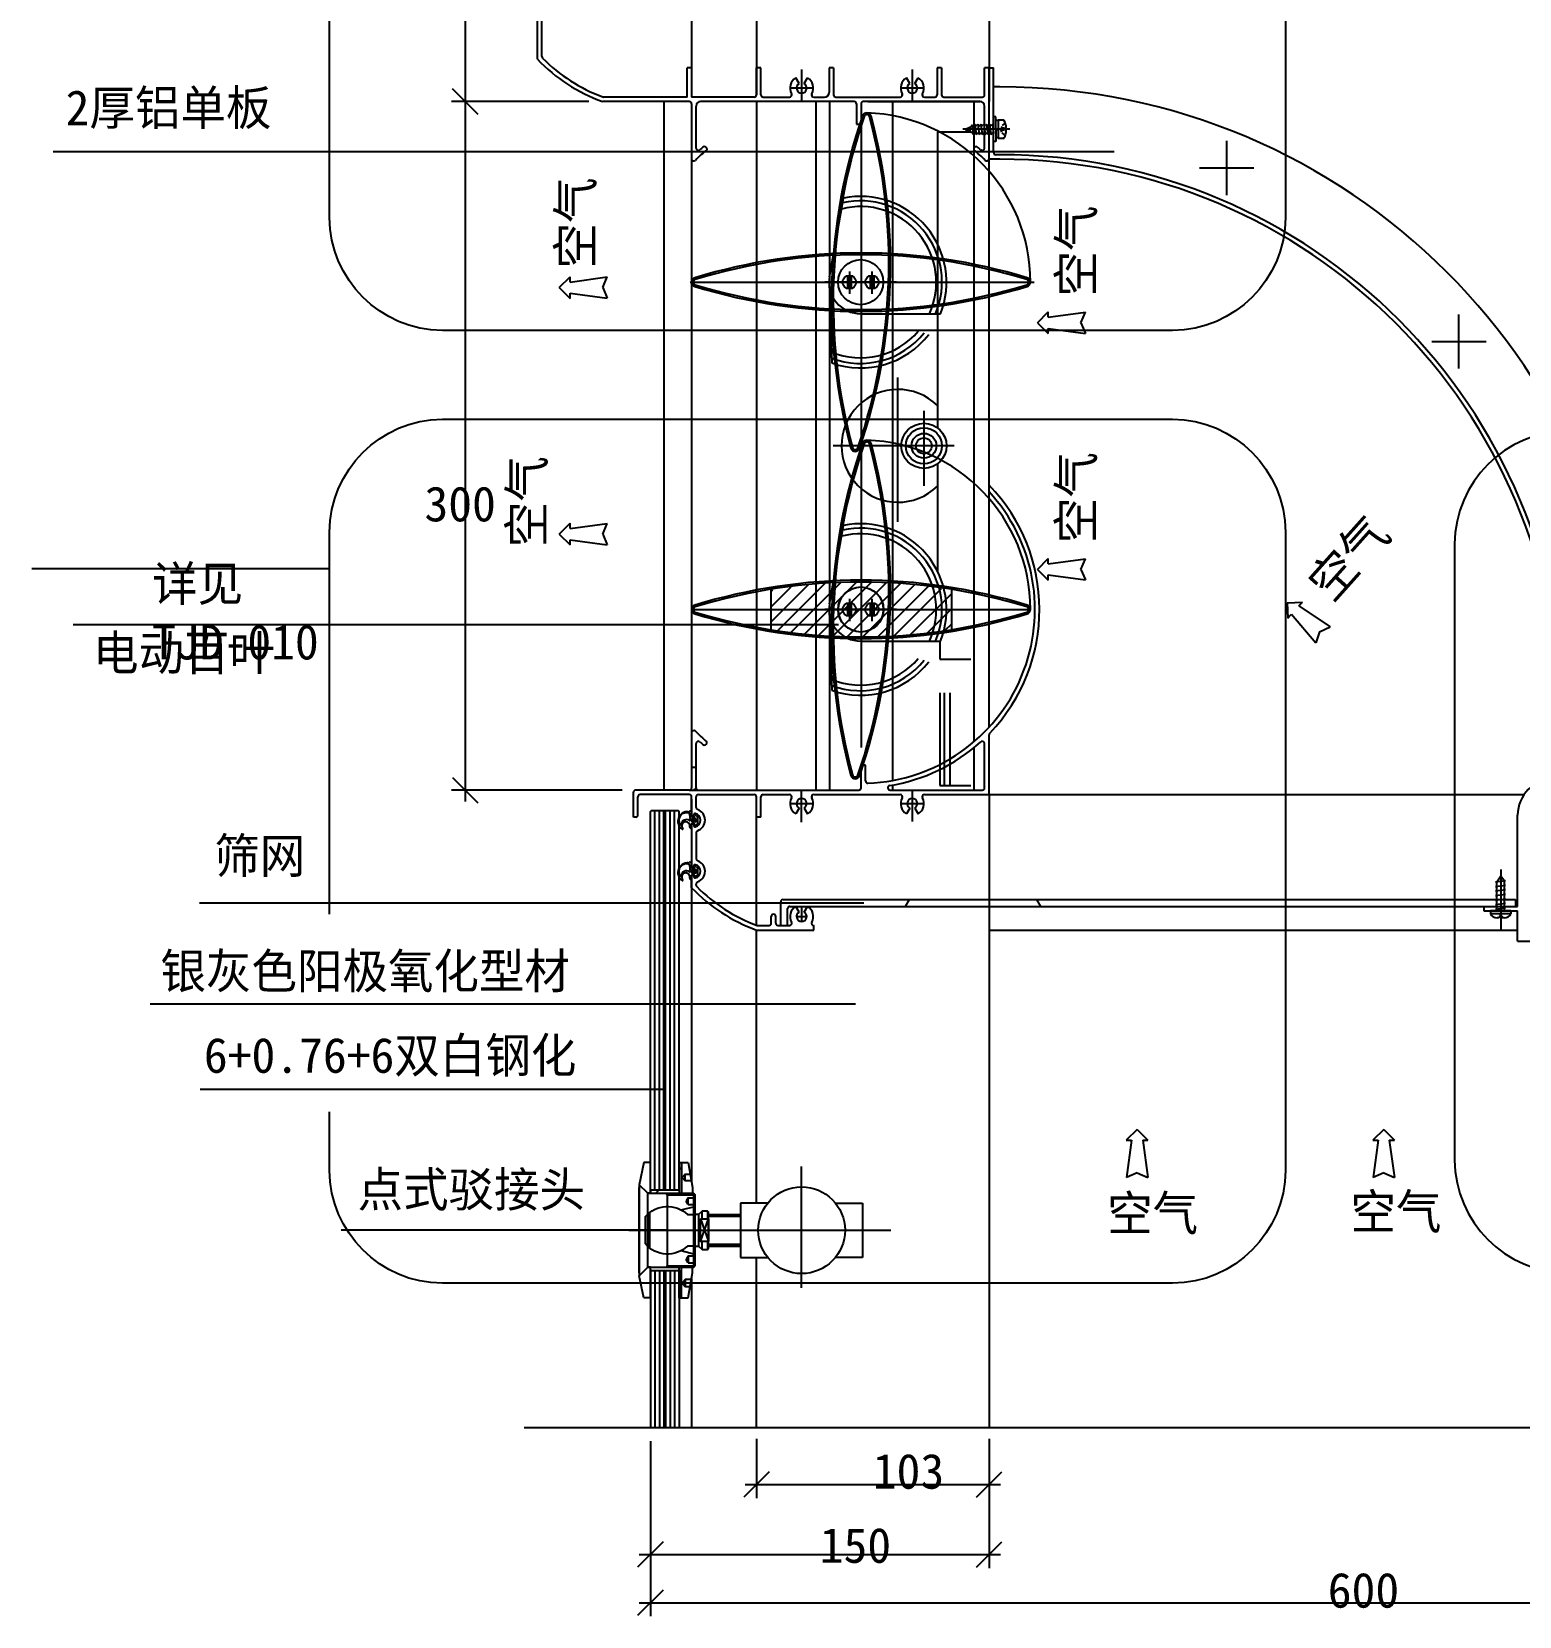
# Model space of a CAD drawing. Header units: metres. Extents: x 7322 to 9195, y 3882 to 5313.
# Drawn here: x 7322 to 7981, y 3882 to 4584 of the extents above; entities that cross this region are included whole.
import ezdxf

# ---------------------------------------------------------------- set-up
doc = ezdxf.new("R2010")
doc.units = ezdxf.units.M
for name, color, linetype in [('1', 1, 'Continuous'), ('10', 1, 'Continuous'), ('4', 4, 'Continuous'), ('6', 6, 'Continuous'), ('CASTFIX', 1, 'Continuous'), ('H', 4, 'Continuous'), ('点划线', 1, 'Continuous'), ('虚线', 5, 'Continuous'), ('附件', 5, 'Continuous')]:
    doc.layers.add(name, color=color, linetype=linetype)

# ---------------------------------------------------------------- blocks, each defined once
blk = doc.blocks.new('_ArchTick')
at = {"color": 0, "linetype": 'ByBlock'}
blk.add_lwpolyline([(-0.5, -0.5), (0.5, 0.5)], dxfattribs=at)
blk = doc.blocks.new('10X12')
at = {"layer": 'CASTFIX', "color": 8}
blk.add_line((0, -18.34), (0, 8.33), dxfattribs=at)
at = {"layer": 'CASTFIX'}
for p, q in [((-4.5, 0), (-4.5, 1.25)), ((-4.5, 1.25), (4.5, 1.25)), ((-4.5, 0), (4.5, 0)), ((-1.75, 0), (-1.75, -13.22)), ((-1.5, 3), (-0.7, 3)), ((-0.5, 2.25), (-0.7, 3)), ((-0.5, 2.25), (0.5, 2.25)), ((0.5, 2.25), (0.7, 3)), ((0.7, 3), (1.5, 3)), ((1.75, 0), (1.75, -12.74)), ((4.5, 0), (4.5, 1.25)), ((-2.19, -1.27), (2.32, -0.67)), ((-2.19, -3.27), (2.32, -2.67)), ((-2.19, -5.27), (2.32, -4.67)), ((-2.19, -7.27), (2.32, -6.67)), ((-2.19, -9.27), (2.32, -8.67)), ((-2.19, -11.27), (2.32, -10.67)), ((-2.19, -13.27), (2.32, -12.67)), ((-1.75, -13.22), (0, -15.43)), ((0, -15.43), (1.75, -12.74))]:
    blk.add_line(p, q, dxfattribs=at)
for centre, start, end in [((-1.85, 0.15), 82.98, 157.54), ((1.85, 0.15), 22.46, 97.02)]:
    blk.add_arc(centre, 2.87, start, end, dxfattribs=at)

msp = doc.modelspace()

# ---------------------------------------------------------------- hatches: boundary and pattern name
h = msp.add_hatch()
h.set_pattern_fill('HEX', scale=15)
h.paths.add_polyline_path([(7979.2, 4196.37), (7979.2, 4199.37), (7654.87, 4199.37, 0.41), (7653.87, 4198.37), (7653.87, 4187.9), (7656.87, 4187.9), (7656.87, 4195.37, -0.41), (7657.87, 4196.37)])
at = {"layer": '1'}
h = msp.add_hatch(dxfattribs=at)
h.set_pattern_fill('ANSI31', scale=10)
h.paths.add_polyline_path([(7616.36, 4257.9), (7613.36, 4257.9, -0.41), (7614.36, 4256.9), (7614.36, 4252.9), (7617.36, 4252.9, -0.41), (7616.36, 4253.9)])
h = msp.add_hatch(dxfattribs=at)
h.set_pattern_fill('ANSI31', scale=10)
h.paths.add_polyline_path([(7616.36, 4252.65), (7613.36, 4252.65, -0.41), (7614.36, 4251.65), (7614.36, 4247.65), (7617.36, 4247.65, -0.41), (7616.36, 4248.65)])
h = msp.add_hatch(dxfattribs=at)
h.set_pattern_fill('ANSI38', scale=6)
h.paths.add_polyline_path([(7608.86, 4069.3), (7609.86, 4069.3), (7609.86, 4082.9), (7608.86, 4082.9)])
h = msp.add_hatch(dxfattribs=at)
h.set_pattern_fill('ANSI38', scale=6)
h.paths.add_polyline_path([(7596.1, 4069.3), (7596.1, 4070.8, 1), (7596.6, 4070.8), (7608.86, 4070.8), (7608.86, 4069.3)])
h = msp.add_hatch(dxfattribs=at)
h.set_pattern_fill('ANSI38', scale=6)
h.paths.add_polyline_path([(7596.1, 4036.5), (7596.1, 4035, -1), (7596.6, 4035), (7608.65, 4035), (7608.65, 4036.5)])
h = msp.add_hatch(dxfattribs=at)
h.set_pattern_fill('ANSI38', scale=6)
h.paths.add_polyline_path([(7608.86, 4022.9), (7609.86, 4022.9), (7609.86, 4036.5), (7608.86, 4036.5)])
h = msp.add_hatch(dxfattribs=at)
h.set_pattern_fill('ANSI38', scale=6)
h.paths.add_polyline_path([(7608.86, 4022.9), (7609.86, 4022.9), (7609.86, 4036.5), (7608.86, 4036.5)])
at = {"layer": 'H'}
h = msp.add_hatch(dxfattribs=at)
h.set_pattern_fill('ANSI31', scale=1.5)
h.paths.add_polyline_path([(7729.4, 4336.47, 0.05), (7689.4, 4340.1), (7689.4, 4327.9), (7729.4, 4327.9)])
h.paths.add_polyline_path([(7729.4, 4327.9), (7689.4, 4327.9), (7689.4, 4315.7, 0.05), (7729.4, 4319.33)])
h.paths.add_polyline_path([(7689.4, 4340.1, 0.05), (7649.4, 4336.47), (7649.4, 4327.9), (7689.4, 4327.9)])
h.paths.add_polyline_path([(7689.4, 4327.9), (7649.4, 4327.9), (7649.4, 4319.33, 0.05), (7689.4, 4315.7)])

# ---------------------------------------------------------------- linework, layer by layer
for p, q in [((7661.97, 4560.86), (7660.52, 4563.37)), ((7663.1, 4567.08), (7663.1, 4552.9)), ((7664.23, 4560.86), (7665.67, 4563.37)), ((7675.27, 4567.9), (7675.27, 4556.9)), ((7677.27, 4567.9), (7677.27, 4555.9)), ((7710.97, 4560.86), (7709.52, 4563.37)), ((7712.1, 4567.08), (7712.1, 4552.9)), ((7713.23, 4560.86), (7714.67, 4563.37)), ((7657.95, 4558.91), (7668.25, 4558.91)), ((7706.95, 4558.91), (7717.25, 4558.91)), ((7646.1, 4554.9), (7657.73, 4554.9)), ((7668.46, 4554.9), (7673.26, 4554.9)), ((7669.4, 4552.9), (7669.4, 4247.9)), ((7675.4, 4552.9), (7675.4, 4247.9)), ((7687.4, 4551.9), (7687.4, 4542.9)), ((7703.4, 4552.9), (7703.4, 4252.14)), ((7739.4, 4552.9), (7739.4, 4269.29)), ((7689.4, 4542.09), (7689.4, 4266.72)), ((7723.25, 4539.55), (7723.25, 4408.4)), ((7723.25, 4539.55), (7738.05, 4539.55)), ((7851.34, 4511.48), (7851.34, 4535.48)), ((7839.34, 4523.48), (7863.34, 4523.48)), ((7675.46, 4475.33), (7681.6, 4510.12)), ((7613.7, 4472.9), (7766.15, 4472.9)), ((7672.14, 4472.9), (7732.66, 4472.9)), ((7705.1, 4472.9), (7673.4, 4472.9)), ((7675.26, 4472.41), (7676.49, 4437.11)), ((7683.45, 4475.4), (7683.45, 4470.4)), ((7684.25, 4477.66), (7684.25, 4467.66)), ((7685.05, 4475.4), (7685.05, 4470.4)), ((7693.45, 4475.4), (7693.45, 4470.4)), ((7694.25, 4477.66), (7694.25, 4467.66)), ((7695.05, 4475.4), (7695.05, 4470.4)), ((7689.25, 4458.9), (7724.58, 4458.9)), ((7954.21, 4434.63), (7954.21, 4458.63)), ((7942.21, 4446.63), (7966.21, 4446.63)), ((7705.75, 4366.77), (7705.75, 4430.69)), ((7717.25, 4415.88), (7717.25, 4382.74)), ((7730.59, 4400.4), (7677.11, 4400.4)), ((7723.25, 4392.4), (7723.25, 4344.87)), ((7675.46, 4330.33), (7681.6, 4365.12)), ((7649.4, 4336.87), (7649.4, 4318.93)), ((7684.25, 4332.66), (7684.25, 4322.66)), ((7694.25, 4332.66), (7694.25, 4322.66)), ((7729.4, 4336.87), (7729.4, 4318.93)), ((7614.4, 4327.9), (7764.4, 4327.9)), ((7672.14, 4327.9), (7732.66, 4327.9)), ((7705.1, 4327.9), (7673.4, 4327.9)), ((7675.26, 4327.41), (7676.49, 4292.11)), ((7683.45, 4330.4), (7683.45, 4325.4)), ((7685.05, 4330.4), (7685.05, 4325.4)), ((7693.45, 4330.4), (7693.45, 4325.4)), ((7695.05, 4330.4), (7695.05, 4325.4)), ((7689.25, 4313.9), (7724.58, 4313.9)), ((7724.25, 4313.9), (7724.25, 4305.9)), ((7724.25, 4305.9), (7738.05, 4305.9)), ((7724.25, 4290.9), (7724.25, 4249.9)), ((7726.25, 4290.9), (7726.25, 4249.9)), ((7728.75, 4290.9), (7728.75, 4249.9)), ((7739.4, 4266.68), (7739.4, 4247.9)), ((7663.1, 4233.72), (7663.1, 4247.9)), ((7703.4, 4250.11), (7703.4, 4247.9)), ((7712.1, 4248.1), (7712.1, 4233.92)), ((7724.25, 4249.9), (7738.05, 4249.9)), ((7657.95, 4241.89), (7668.25, 4241.89)), ((7661.97, 4239.94), (7660.52, 4237.43)), ((7664.23, 4239.94), (7665.67, 4237.43)), ((7706.95, 4241.89), (7717.25, 4241.89)), ((7710.97, 4239.94), (7709.52, 4237.43)), ((7713.23, 4239.94), (7714.67, 4237.43)), ((7746.1, 4245.9), (7983.04, 4245.9)), ((7653.87, 4187.9), (7653.87, 4198.37)), ((7654.87, 4199.37), (7979.2, 4199.37)), ((7979.2, 4199.37), (7979.2, 4196.37)), ((7649.66, 4188.9), (7649.66, 4191.9)), ((7651.66, 4188.9), (7651.66, 4191.9)), ((7656.87, 4187.9), (7656.87, 4195.37)), ((7657.87, 4196.37), (7980.2, 4196.37)), ((7661.97, 4193.86), (7660.52, 4196.37)), ((7660.85, 4191.91), (7665.35, 4191.91)), ((7663.1, 4196.37), (7663.1, 4189.66)), ((7664.23, 4193.86), (7665.67, 4196.37)), ((7965.2, 4196.37), (7965.2, 4194.37)), ((7965.2, 4194.37), (7980.2, 4194.37)), ((7652.66, 4187.9), (7657.73, 4187.9)), ((7668.46, 4185.9), (7668.46, 4187.9)), ((7746.1, 4185.9), (7980.2, 4185.9))]:
    msp.add_line(p, q)
for points in [[(7693.88, 4546.42, 0.74), (7690.06, 4546.55, 0.15), (7684.92, 4399.38, 0.74), (7688.74, 4399.25, 0.15)], [(7693.11, 4546.21, 0.74), (7690.82, 4546.29, 0.15), (7685.69, 4399.59, 0.74), (7687.98, 4399.51, 0.15)], [(7763.03, 4470.99, 0.74), (7763.03, 4474.81, 0.15), (7615.77, 4474.81, 0.74), (7615.77, 4470.99, 0.15)], [(7762.79, 4471.75, 0.74), (7762.79, 4474.05, 0.15), (7616.01, 4474.05, 0.74), (7616.01, 4471.75, 0.15)], [(7693.88, 4401.42, 0.74), (7690.06, 4401.55, 0.15), (7684.92, 4254.38, 0.74), (7688.74, 4254.25, 0.15)], [(7693.11, 4401.21, 0.74), (7690.82, 4401.29, 0.15), (7685.69, 4254.59, 0.74), (7687.98, 4254.51, 0.15)], [(7763.03, 4325.99, 0.74), (7763.03, 4329.81, 0.15), (7615.77, 4329.81, 0.74), (7615.77, 4325.99, 0.15)], [(7762.79, 4326.75, 0.74), (7762.79, 4329.05, 0.15), (7616.01, 4329.05, 0.74), (7616.01, 4326.75, 0.15)]]:
    msp.add_lwpolyline(points, format="xyb", close=True)
for centre, radius in [((7689.25, 4472.9), 10), ((7684.25, 4472.9), 3), ((7694.25, 4472.9), 3), ((7717.25, 4400.4), 10), ((7717.25, 4400.4), 8), ((7717.25, 4400.4), 5.5), ((7717.25, 4400.4), 3.5), ((7689.25, 4327.9), 10), ((7689.4, 4327.9), 10), ((7684.25, 4327.9), 3), ((7694.25, 4327.9), 3)]:
    msp.add_circle(centre, radius)
for centre, radius, start, end in [((7663.1, 4558.91), 5.15, 120, 209.29), ((7663.1, 4558.91), 5.15, 330.71, 60), ((7712.1, 4558.91), 5.15, 120, 209.29), ((7712.1, 4558.91), 5.15, 330.71, 60), ((7657.73, 4555.9), 1, 270, 29.29), ((7663.1, 4558.91), 2.25, 120, 60), ((7668.46, 4555.9), 1, 150.71, 270), ((7673.26, 4556.9), 2, 270, 0), ((7706.73, 4555.9), 1, 270, 29.29), ((7712.1, 4558.91), 2.25, 120, 60), ((7717.46, 4555.9), 1, 150.71, 270), ((7689.25, 4472.9), 36, 337.11, 102.89), ((7689.25, 4472.9), 38, 338.38, 101.62), ((7689.25, 4472.9), 33.5, 335.3, 104.7), ((7689.25, 4472.9), 14, 170, 270), ((7684.25, 4472.9), 2.63, 72.27, 107.73), ((7694.25, 4472.9), 2.63, 72.27, 107.73), ((7684.25, 4472.9), 2.63, 252.27, 287.73), ((7694.25, 4472.9), 2.63, 252.27, 287.73), ((7689.25, 4472.9), 33.5, 247.3, 319.53), ((7689.25, 4472.9), 36, 249.11, 321.28), ((7689.25, 4472.9), 38, 250.38, 322.5), ((7705.75, 4400.4), 25, 45.57, 314.43), ((7689.25, 4327.9), 33.5, 335.3, 104.7), ((7689.25, 4327.9), 36, 337.11, 102.89), ((7689.25, 4327.9), 38, 338.38, 101.62), ((7689.25, 4327.9), 14, 170, 270), ((7684.25, 4327.9), 2.63, 72.27, 107.73), ((7684.25, 4327.9), 2.63, 252.27, 287.73), ((7694.25, 4327.9), 2.63, 72.27, 107.73), ((7694.25, 4327.9), 2.63, 252.27, 287.73), ((7689.25, 4327.9), 33.5, 247.3, 319.53), ((7689.25, 4327.9), 36, 249.11, 321.28), ((7689.25, 4327.9), 38, 250.38, 322.5), ((7657.73, 4244.9), 1, 330.71, 90), ((7663.1, 4241.89), 5.15, 150.71, 240), ((7663.1, 4241.89), 2.25, 300, 240), ((7663.1, 4241.89), 5.15, 300, 29.29), ((7668.46, 4244.9), 1, 90, 209.29), ((7706.73, 4244.9), 1, 330.71, 90), ((7712.1, 4241.89), 5.15, 150.71, 240), ((7712.1, 4241.89), 2.25, 300, 240), ((7712.1, 4241.89), 5.15, 300, 29.29), ((7717.46, 4244.9), 1, 90, 209.29), ((7654.87, 4198.37), 1, 90, 180), ((7650.66, 4191.9), 1, 90, 180), ((7650.66, 4191.9), 1, 0, 90), ((7657.87, 4195.37), 1, 90, 180), ((7663.1, 4191.91), 5.15, 120, 209.29), ((7663.1, 4191.91), 2.25, 120, 60), ((7663.1, 4191.91), 5.15, 330.71, 60), ((7648.66, 4188.9), 1, 270, 0), ((7652.66, 4188.9), 1, 180, 270), ((7657.73, 4188.9), 1, 270, 29.29), ((7668.46, 4188.9), 1, 150.71, 270)]:
    msp.add_arc(centre, radius, start, end)
at = {"layer": '1'}
for p, q in [((7614.36, 4750.9), (7614.36, 4554.9)), ((7643.1, 4749.9), (7643.1, 4555.9)), ((7746.1, 4732.9), (7746.1, 4569.9)), ((7546.1, 4571.61), (7546.1, 4642.9)), ((7548.1, 4572.83), (7548.1, 4639.9)), ((7746.1, 4569.9), (7746.1, 4552.9)), ((7612.36, 4554.9), (7612.36, 4567.9)), ((7614.36, 4567.9), (7612.36, 4567.9)), ((7645.1, 4567.9), (7643.1, 4567.9)), ((7677.27, 4567.9), (7675.27, 4567.9)), ((7725.1, 4567.9), (7723.1, 4567.9)), ((7744.1, 4555.9), (7744.1, 4567.9)), ((7746.1, 4567.9), (7744.1, 4567.9)), ((7746.1, 4552.9), (7746.1, 4567.9)), ((7746.1, 4567.9), (7748.1, 4567.9)), ((7746.1, 4512.9), (7746.1, 4567.9)), ((7748.1, 4530.36), (7748.1, 4567.9)), ((7750.86, 4559.36), (7748.1, 4559.36)), ((7613.36, 4552.9), (7574.84, 4552.9)), ((7612.36, 4554.9), (7575.37, 4554.9)), ((7642.1, 4554.9), (7614.36, 4554.9)), ((7614.36, 4551.9), (7614.36, 4257.9)), ((7616.36, 4532.25), (7616.36, 4550.9)), ((7686.4, 4552.9), (7618.36, 4552.9)), ((7686.4, 4552.9), (7618.36, 4552.9)), ((7643.1, 4552.9), (7643.1, 4247.9)), ((7678.27, 4554.9), (7706.73, 4554.9)), ((7689.4, 4551.9), (7689.4, 4544.62)), ((7742.1, 4552.9), (7690.4, 4552.9)), ((7692.4, 4552.9), (7742.1, 4552.9)), ((7717.46, 4554.9), (7722.1, 4554.9)), ((7726.1, 4554.9), (7743.1, 4554.9)), ((7744.1, 4532.25), (7744.1, 4550.9)), ((7746.1, 4275.74), (7746.1, 4552.9)), ((7687.4, 4542.9), (7688.82, 4542.9)), ((7689.4, 4544.62), (7688.82, 4542.9)), ((7621.06, 4531.97), (7621.06, 4531.51)), ((7739.4, 4531.97), (7739.4, 4531.51)), ((7750.86, 4529.36), (7749.1, 4529.36)), ((7750.86, 4527.36), (7746.1, 4527.36)), ((7555.79, 4470.48), (7560.59, 4475.27)), ((7560.59, 4472.96), (7560.59, 4475.27)), ((7560.59, 4472.96), (7577.04, 4475.2)), ((7575.06, 4470.48), (7577.04, 4475.2)), ((7555.79, 4470.48), (7560.59, 4465.68)), ((7560.59, 4467.99), (7577.04, 4465.76)), ((7560.59, 4465.68), (7560.59, 4467.99)), ((7575.06, 4470.48), (7577.04, 4465.76)), ((7767.53, 4454.89), (7772.32, 4459.68)), ((7772.32, 4457.37), (7772.32, 4459.68)), ((7772.32, 4457.37), (7788.77, 4459.61)), ((7786.79, 4454.89), (7788.77, 4459.61)), ((7767.53, 4454.89), (7772.32, 4450.09)), ((7772.32, 4450.09), (7772.32, 4452.4)), ((7772.32, 4452.4), (7788.77, 4450.17)), ((7786.79, 4454.89), (7788.77, 4450.17)), ((7555.79, 4361.27), (7560.59, 4366.06)), ((7555.79, 4361.27), (7560.59, 4356.47)), ((7560.59, 4363.75), (7560.59, 4366.06)), ((7560.59, 4363.75), (7577.04, 4365.99)), ((7575.06, 4361.27), (7577.04, 4365.99)), ((7575.06, 4361.27), (7577.04, 4356.55)), ((7560.59, 4358.78), (7577.04, 4356.55)), ((7560.59, 4356.47), (7560.59, 4358.78)), ((7767.53, 4345.68), (7772.32, 4350.47)), ((7767.53, 4345.68), (7772.32, 4340.88)), ((7772.32, 4348.16), (7772.32, 4350.47)), ((7772.32, 4348.16), (7788.77, 4350.4)), ((7786.79, 4345.68), (7788.77, 4350.4)), ((7786.79, 4345.68), (7788.77, 4340.96)), ((7772.32, 4340.88), (7772.32, 4343.19)), ((7772.32, 4343.19), (7788.77, 4340.96)), ((7878.11, 4330.82), (7884.89, 4331.19)), ((7883.35, 4329.47), (7884.89, 4331.19)), ((7878.11, 4330.82), (7878.49, 4324.04)), ((7878.49, 4324.04), (7880.03, 4325.76)), ((7880.03, 4325.76), (7890.8, 4313.13)), ((7883.35, 4329.47), (7897.1, 4320.17)), ((7892.48, 4317.97), (7890.8, 4313.13)), ((7892.48, 4317.97), (7897.1, 4320.17)), ((7616.36, 4248.9), (7616.36, 4268.54)), ((7621.06, 4268.83), (7621.06, 4269.29)), ((7744.1, 4248.9), (7744.1, 4268.54)), ((7746.1, 4245.9), (7746.1, 4272.43)), ((7614.36, 4257.9), (7614.36, 4248.9)), ((7616.36, 4257.9), (7614.36, 4257.9)), ((7689.4, 4256.17), (7690.4, 4258.9)), ((7689.4, 4248.9), (7689.4, 4256.17)), ((7691.4, 4258.9), (7690.3, 4258.9)), ((7691.4, 4251.92), (7691.4, 4258.9)), ((7613.36, 4247.9), (7589.6, 4247.9)), ((7613.36, 4247.9), (7617.36, 4247.9)), ((7617.36, 4247.9), (7643.1, 4247.9)), ((7643.1, 4247.9), (7688.4, 4247.9)), ((7702.27, 4247.9), (7743.1, 4247.9)), ((7588.6, 4235.9), (7588.6, 4246.9)), ((7590.6, 4236.9), (7590.6, 4244.9)), ((7613.36, 4245.9), (7591.6, 4245.9)), ((7614.36, 4238.9), (7614.36, 4244.9)), ((7614.36, 4243.9), (7614.36, 4236.29)), ((7614.36, 4238.9), (7614.36, 4243.9)), ((7616.36, 4240.21), (7616.36, 4244.9)), ((7617.36, 4245.9), (7642.1, 4245.9)), ((7643.1, 4188.03), (7643.1, 4244.9)), ((7646.1, 4245.9), (7657.73, 4245.9)), ((7668.46, 4245.9), (7706.73, 4245.9)), ((7717.46, 4245.9), (7746.1, 4245.9)), ((7746.1, 4245.9), (7746.1, 3965.5)), ((7589.6, 4235.9), (7588.6, 4235.9)), ((7613.51, 4237.25), (7613.7, 4234.54)), ((7614.16, 4236.63), (7614.24, 4237.66)), ((7614.36, 4238.9), (7614.36, 4236.29)), ((7614.36, 4234.94), (7614.36, 4234.23)), ((7614.38, 4236.28), (7614.98, 4235.98)), ((7614.38, 4232.9), (7614.98, 4233.2)), ((7614.47, 4236.45), (7615.07, 4236.15)), ((7614.47, 4232.72), (7615.07, 4233.02)), ((7615.96, 4235.34), (7614.76, 4235.34)), ((7615.96, 4233.83), (7614.76, 4233.83)), ((7615.8, 4234.59), (7614.8, 4234.59)), ((7615.36, 4236.33), (7615.36, 4237)), ((7615.36, 4234.74), (7615.36, 4234.39)), ((7615.65, 4236.43), (7615.86, 4236.64)), ((7616.15, 4236.76), (7616.22, 4236.76)), ((7616.36, 4234.23), (7616.36, 4234.94)), ((7616.51, 4236.64), (7617.04, 4236.11)), ((7616.51, 4232.53), (7617.04, 4233.07)), ((7617.16, 4233.35), (7617.16, 4235.82)), ((7645.1, 4235.9), (7643.1, 4235.9)), ((7980.2, 4196.37), (7980.2, 4236.74)), ((7614.13, 4231.09), (7614.13, 4231.09)), ((7614.16, 4232.54), (7614.33, 4231.31)), ((7614.36, 4232.89), (7614.36, 4226.95)), ((7614.36, 4232.89), (7614.36, 4213.95)), ((7615.36, 4232.84), (7615.36, 4232.17)), ((7615.65, 4232.74), (7615.86, 4232.53)), ((7616.15, 4232.41), (7616.22, 4232.41)), ((7616.36, 4228.96), (7616.36, 4217.52)), ((7613.51, 4214.56), (7613.7, 4211.85)), ((7614.16, 4213.95), (7614.24, 4214.97)), ((7614.36, 4212.25), (7614.36, 4211.55)), ((7614.38, 4213.59), (7614.98, 4213.29)), ((7614.47, 4213.77), (7615.07, 4213.47)), ((7615.96, 4212.65), (7614.76, 4212.65)), ((7615.8, 4211.9), (7614.8, 4211.9)), ((7615.36, 4213.65), (7615.36, 4214.32)), ((7615.36, 4212.05), (7615.36, 4211.7)), ((7615.65, 4213.74), (7615.86, 4213.95)), ((7616.15, 4214.07), (7616.22, 4214.07)), ((7616.36, 4211.55), (7616.36, 4212.25)), ((7616.51, 4213.96), (7617.04, 4213.42)), ((7617.16, 4210.66), (7617.16, 4213.14)), ((7614.13, 4208.4), (7614.13, 4208.4)), ((7614.16, 4209.85), (7614.33, 4208.63)), ((7614.36, 4204.61), (7614.36, 4209.85)), ((7614.36, 4209.85), (7614.36, 4074.29)), ((7614.38, 4210.21), (7614.98, 4210.51)), ((7614.47, 4210.03), (7615.07, 4210.33)), ((7615.96, 4211.15), (7614.76, 4211.15)), ((7615.36, 4210.15), (7615.36, 4209.48)), ((7615.65, 4210.06), (7615.86, 4209.85)), ((7616.15, 4209.73), (7616.22, 4209.73)), ((7616.36, 4205.83), (7616.36, 4206.28)), ((7616.51, 4209.84), (7617.04, 4210.38)), ((7650.66, 4192.9), (7650.66, 4192.9)), ((7980.2, 4180.98), (7980.2, 4194.37)), ((7643.1, 4185.9), (7668.46, 4185.9)), ((7643.1, 4064.9), (7643.1, 4185.9)), ((7643.45, 4187.9), (7648.66, 4187.9)), ((7980.2, 4180.98), (7995.05, 4180.98)), ((7811.66, 4097.55), (7806.87, 4092.76)), ((7806.87, 4092.76), (7809.18, 4092.76)), ((7809.18, 4092.76), (7806.94, 4076.31)), ((7811.66, 4097.55), (7816.46, 4092.76)), ((7814.15, 4092.76), (7816.46, 4092.76)), ((7814.15, 4092.76), (7816.38, 4076.31)), ((7920.87, 4097.55), (7916.08, 4092.76)), ((7916.08, 4092.76), (7918.39, 4092.76)), ((7918.39, 4092.76), (7916.15, 4076.31)), ((7920.87, 4097.55), (7925.67, 4092.76)), ((7923.36, 4092.76), (7925.67, 4092.76)), ((7923.36, 4092.76), (7925.6, 4076.31)), ((7811.66, 4078.28), (7806.94, 4076.31)), ((7811.66, 4078.28), (7816.38, 4076.31)), ((7920.87, 4078.28), (7916.15, 4076.31)), ((7920.87, 4078.28), (7925.6, 4076.31)), ((7643.1, 3965.5), (7643.1, 4040.9)), ((7614.36, 4031.51), (7614.36, 3965.5))]:
    msp.add_line(p, q, dxfattribs=at)
msp.add_circle((7663.1, 4052.9), 19.21, dxfattribs=at)
for centre, radius, start, end in [((7600.56, 4623.84), 75.46, 223.8, 250.07), ((7549.1, 4572.83), 1, 180, 224.74), ((7549.1, 4572.83), 1, 180, 224.74), ((7600.56, 4623.84), 73.46, 224.74, 249.65), ((7642.1, 4555.9), 1, 270, 0), ((7646.1, 4555.9), 1, 180, 270), ((7678.27, 4555.9), 1, 180, 270), ((7722.1, 4555.9), 1, 270, 0), ((7726.1, 4555.9), 1, 180, 270), ((7743.1, 4555.9), 1, 270, 0), ((7750.86, 4279.36), 280, 0, 90), ((7575.37, 4555.9), 1, 249.65, 270), ((7613.36, 4551.9), 1, 0, 90), ((7618.36, 4550.9), 2, 90, 180), ((7686.4, 4551.9), 1, 0, 90), ((7690.4, 4551.9), 1, 90, 180), ((7742.1, 4550.9), 2, 0, 90), ((7689.4, 4472.9), 75.04, 0, 88), ((7671.06, 4472.9), 77.04, 130.47, 135.54), ((7617.36, 4532.25), 1, 180, 312.14), ((7671.06, 4472.9), 79.04, 130.81, 132.14), ((7620.06, 4531.97), 1, 0, 130.81), ((7740.4, 4531.97), 1, 49.19, 180), ((7689.4, 4472.9), 77.04, 44.46, 49.53), ((7689.4, 4472.9), 79.04, 47.86, 49.19), ((7743.1, 4532.25), 1, 227.86, 0), ((7749.1, 4530.36), 1, 180, 270), ((7750.86, 4279.36), 250, 0, 90), ((7615.36, 4527.56), 1, 180, 315.54), ((7745.1, 4527.56), 1, 224.46, 0), ((7750.86, 4279.36), 248, 0, 90), ((7689.4, 4327.9), 75.04, 0, 88), ((7689.4, 4327.9), 79.04, 316.13, 44.17), ((7689.4, 4327.9), 77.04, 272.26, 42.61), ((7615.36, 4273.24), 1, 44.46, 180), ((7671.06, 4327.9), 77.04, 224.46, 229.53), ((7617.36, 4268.54), 1, 47.86, 180), ((7671.06, 4327.9), 79.04, 227.86, 229.19), ((7620.06, 4268.83), 1, 229.19, 0), ((7689.4, 4327.9), 79.04, 279.25, 312.14), ((7743.1, 4268.54), 1, 0, 132.14), ((7747.1, 4272.43), 1, 136.13, 180), ((7589.6, 4246.9), 1, 90, 180), ((7613.36, 4248.9), 1, 270, 0), ((7617.36, 4248.9), 1, 180, 270), ((7688.4, 4248.9), 1, 270, 0), ((7692.4, 4251.92), 1, 180, 272.26), ((7702.27, 4248.9), 1, 99.25, 270), ((7743.1, 4248.9), 1, 270, 0), ((7996.36, 4236.74), 16.16, 90, 180), ((7591.6, 4244.9), 1, 90, 180), ((7613.36, 4244.9), 1, 0, 90), ((7617.36, 4244.9), 1, 90, 180), ((7617.36, 4240.21), 1, 180, 250.42), ((7642.1, 4244.9), 1, 0, 90), ((7646.1, 4244.9), 1, 90, 180), ((7589.6, 4236.9), 1, 270, 0), ((7612.5, 4234.1), 4.21, 84.47, 236.7), ((7612.05, 4234.55), 3.31, 68.68, 216.46), ((7612.04, 4232.52), 2.29, 53.9, 177.24), ((7611.8, 4232.05), 1.81, 343.01, 224.24), ((7613.09, 4238.75), 0.5, 248.87, 320.91), ((7613.01, 4237.21), 0.5, 4.16, 59.83), ((7613.5, 4234.53), 0.2, 233.14, 4.16), ((7613.87, 4238.12), 0.51, 329.98, 140.91), ((7614.56, 4236.63), 0.4, 180, 243.43), ((7614.56, 4232.54), 0.4, 116.57, 180), ((7614.74, 4237.62), 0.5, 149.98, 175.34), ((7614.56, 4236.63), 0.2, 180, 243.43), ((7614.76, 4234.94), 0.4, 90, 180), ((7614.76, 4234.23), 0.4, 180, 270), ((7615.16, 4236.33), 0.4, 243.43, 346.52), ((7615.16, 4232.84), 0.4, 13.48, 116.57), ((7615.16, 4236.33), 0.2, 243.43, 0), ((7615.16, 4232.84), 0.2, 0, 116.57), ((7615.86, 4237), 0.5, 78.32, 180), ((7615.94, 4236.15), 0.4, 135.38, 166.52), ((7615.94, 4233.03), 0.4, 193.48, 224.62), ((7616.15, 4236.36), 0.4, 90, 135.38), ((7615.36, 4234.59), 2.97, 281.68, 78.32), ((7615.96, 4234.94), 0.4, 0, 90), ((7615.96, 4234.23), 0.4, 270, 0), ((7616.22, 4236.36), 0.4, 44.98, 90), ((7615.36, 4234.59), 4.97, 289.58, 70.42), ((7616.76, 4235.82), 0.4, 0, 44.98), ((7616.76, 4233.35), 0.4, 315.02, 0), ((7609.56, 4232.68), 0.2, 209.79, 344.13), ((7610.31, 4230.74), 0.2, 233.32, 12.87), ((7613.97, 4231.49), 0.43, 175.53, 292.18), ((7614.13, 4231.29), 0.2, 270, 7.84), ((7614.56, 4232.54), 0.2, 116.57, 180), ((7615.86, 4232.17), 0.5, 180, 281.68), ((7616.15, 4232.81), 0.4, 224.62, 270), ((7616.22, 4232.81), 0.4, 270, 315.02), ((7617.36, 4228.96), 1, 109.58, 180), ((7612.5, 4211.41), 4.21, 84.47, 236.7), ((7612.05, 4211.87), 3.31, 68.68, 216.46), ((7612.04, 4209.83), 2.29, 53.9, 177.24), ((7613.09, 4216.07), 0.5, 248.87, 320.91), ((7613.01, 4214.52), 0.5, 4.16, 59.83), ((7613.5, 4211.84), 0.2, 233.14, 4.16), ((7613.87, 4215.43), 0.51, 329.98, 140.91), ((7614.56, 4213.95), 0.4, 180, 243.43), ((7614.74, 4214.93), 0.5, 149.98, 175.34), ((7614.56, 4213.95), 0.2, 180, 243.43), ((7614.76, 4212.25), 0.4, 90, 180), ((7615.16, 4213.65), 0.4, 243.43, 346.52), ((7615.16, 4213.65), 0.2, 243.43, 0), ((7615.86, 4214.32), 0.5, 78.32, 180), ((7615.94, 4213.46), 0.4, 135.38, 166.52), ((7616.15, 4213.67), 0.4, 90, 135.38), ((7615.36, 4211.9), 2.97, 281.68, 78.32), ((7615.96, 4212.25), 0.4, 0, 90), ((7616.22, 4213.67), 0.4, 44.98, 90), ((7617.36, 4217.52), 1, 180, 250.42), ((7615.36, 4211.9), 4.97, 289.58, 70.42), ((7616.76, 4213.14), 0.4, 0, 44.98), ((7609.56, 4210), 0.2, 209.79, 344.13), ((7611.8, 4209.36), 1.81, 343.01, 224.24), ((7610.31, 4208.06), 0.2, 233.32, 12.87), ((7613.97, 4208.8), 0.43, 175.53, 292.18), ((7614.13, 4208.6), 0.2, 270, 7.84), ((7614.56, 4209.85), 0.4, 116.57, 180), ((7614.76, 4211.55), 0.4, 180, 270), ((7614.56, 4209.85), 0.2, 116.57, 180), ((7615.16, 4210.15), 0.4, 13.48, 116.57), ((7615.16, 4210.15), 0.2, 0, 116.57), ((7615.86, 4209.48), 0.5, 180, 281.68), ((7615.94, 4210.34), 0.4, 193.48, 224.62), ((7616.15, 4210.13), 0.4, 224.62, 270), ((7615.96, 4211.55), 0.4, 270, 0), ((7616.22, 4210.13), 0.4, 270, 315.02), ((7617.36, 4206.28), 1, 109.58, 180), ((7617.36, 4205.83), 1, 180, 224.74), ((7668.82, 4256.84), 73.46, 224.74, 249.79), ((7616.76, 4210.66), 0.4, 315.02, 0), ((7668.82, 4256.84), 75.46, 223.8, 250.07)]:
    msp.add_arc(centre, radius, start, end, dxfattribs=at)
at = {"layer": '10'}
for p, q in [((7514.05, 4757.9), (7514.05, 4547.9)), ((7514.05, 4557.9), (7514.05, 4242.9)), ((7568.84, 4552.9), (7508.05, 4552.9)), ((7568.84, 4552.9), (7508.05, 4552.9)), ((7801.57, 4530.56), (7331.69, 4530.56)), ((7679.41, 4321.13), (7340.47, 4321.13)), ((7583.6, 4247.9), (7508.05, 4247.9)), ((7690.64, 4197.78), (7396.42, 4197.78)), ((7686.97, 4152.99), (7374.56, 4152.99)), ((7602.1, 4115.25), (7396.77, 4115.25)), ((7603.54, 4052.9), (7459.13, 4052.9)), ((7540.18, 3965.5), (8245.61, 3965.5)), ((7580.89, 3965.5), (8230.46, 3965.5)), ((7596.1, 3959.5), (7596.1, 3903.22)), ((7596.1, 3959.5), (7596.1, 3881.88)), ((7643.1, 3960.57), (7643.1, 3934.25)), ((7746.1, 3960.57), (7746.1, 3934.25)), ((7746.1, 3959.5), (7746.1, 3903.22)), ((7638.1, 3940.25), (7751.1, 3940.25)), ((7591.1, 3909.22), (7751.1, 3909.22)), ((7591.1, 3887.88), (8201.1, 3887.88))]:
    msp.add_line(p, q, dxfattribs=at)
at = {"layer": '4'}
for p, q in [((7643.1, 4555.9), (7643.1, 4567.9)), ((7645.1, 4555.9), (7645.1, 4567.9)), ((7723.1, 4567.9), (7723.1, 4555.9)), ((7725.1, 4567.9), (7725.1, 4555.9)), ((7602.1, 4552.9), (7602.1, 4247.9)), ((7643.1, 4235.9), (7643.1, 4244.9)), ((7645.1, 4235.9), (7645.1, 4244.9)), ((7596.1, 4069.3), (7596.1, 4238.4)), ((7598.1, 4070.8), (7598.1, 4238.9)), ((7600.1, 4070.8), (7600.1, 4238.9)), ((7602.1, 4070.8), (7602.1, 4238.9)), ((7602.86, 4070.8), (7602.86, 4238.9)), ((7604.86, 4070.8), (7604.86, 4238.9)), ((7606.86, 4070.8), (7606.86, 4238.9)), ((7608.86, 4070.8), (7608.86, 4238.4)), ((7593.15, 4082.9), (7591.15, 4073.07)), ((7596.1, 4082.9), (7593.15, 4082.9)), ((7596.1, 4070.8), (7596.1, 4082.9)), ((7608.86, 4082.9), (7612.81, 4082.9)), ((7608.86, 4082.9), (7608.86, 4069.3)), ((7609.86, 4082.9), (7609.86, 4069.3)), ((7612.81, 4082.9), (7614.81, 4071.8)), ((7591.15, 4073.07), (7591.15, 4032.73)), ((7591.15, 4073.07), (7591.15, 4032.73)), ((7594.92, 4069.3), (7591.15, 4073.07)), ((7594.92, 4069.3), (7591.15, 4073.07)), ((7591.15, 4034), (7591.15, 4071.8)), ((7614.81, 4071.8), (7614.81, 4069.3)), ((7594.92, 4069.3), (7615.36, 4069.3)), ((7596.1, 4069.3), (7594.92, 4069.3)), ((7596.1, 4070.8), (7596.1, 4069.3)), ((7596.6, 4070.8), (7608.86, 4070.8)), ((7608.86, 4070.8), (7608.86, 4069.3)), ((7615.36, 4069.3), (7615.86, 4068.8)), ((7615.86, 4068.8), (7615.86, 4037)), ((7636.1, 4064.9), (7636.1, 4040.9)), ((7648.1, 4064.9), (7636.1, 4064.9)), ((7678.1, 4064.9), (7690.1, 4064.9)), ((7690.1, 4064.9), (7690.1, 4040.9)), ((7617.36, 4059.9), (7617.36, 4045.9)), ((7621.86, 4059.9), (7636.1, 4059.9)), ((7621.86, 4045.9), (7636.1, 4045.9)), ((7594.92, 4036.5), (7591.15, 4032.73)), ((7594.92, 4036.5), (7591.15, 4032.73)), ((7594.92, 4036.5), (7615.36, 4036.5)), ((7596.1, 4036.5), (7594.92, 4036.5)), ((7594.92, 4036.5), (7596.1, 4036.5)), ((7596.1, 4035), (7596.1, 4036.5)), ((7608.86, 4022.9), (7608.86, 4036.5)), ((7608.86, 4022.9), (7608.86, 4036.5)), ((7608.86, 4035), (7608.86, 4036.5)), ((7609.86, 4022.9), (7609.86, 4036.5)), ((7614.81, 4034), (7614.81, 4036.5)), ((7615.36, 4036.5), (7615.86, 4037)), ((7636.1, 4040.9), (7648.1, 4040.9)), ((7690.1, 4040.9), (7678.1, 4040.9)), ((7593.15, 4022.9), (7591.15, 4032.73)), ((7596.1, 4035.2), (7596.1, 3965.5)), ((7596.1, 4022.9), (7596.1, 4035.2)), ((7596.6, 4035), (7608.86, 4035)), ((7598.1, 4035), (7598.1, 3965.5)), ((7600.1, 4035), (7600.1, 3965.5)), ((7602.1, 4035), (7602.1, 3965.5)), ((7602.86, 4035), (7602.86, 3965.5)), ((7604.86, 4035), (7604.86, 3965.5)), ((7606.86, 4035), (7606.86, 3965.5)), ((7608.86, 4035.2), (7608.86, 3965.5)), ((7612.81, 4022.9), (7614.81, 4034)), ((7596.1, 4022.9), (7593.15, 4022.9)), ((7608.86, 4022.9), (7612.81, 4022.9))]:
    msp.add_line(p, q, dxfattribs=at)
for points in [[(7596.1, 4238.4), (7596.6, 4238.9), (7608.36, 4238.9), (7608.86, 4238.4)], [(7596.1, 4238.4), (7596.6, 4238.9), (7608.36, 4238.9), (7608.86, 4238.4)], [(7615.86, 4045.9), (7617.36, 4045.9), (7619.06, 4044.4), (7621.36, 4044.4), (7621.86, 4044.9), (7621.86, 4060.9), (7621.36, 4061.4), (7619.06, 4061.4), (7617.36, 4059.9), (7615.86, 4059.9)]]:
    msp.add_lwpolyline(points, dxfattribs=at)
msp.add_lwpolyline([(7618.36, 4057.9), (7621.86, 4057.9), (7621.86, 4047.9), (7618.36, 4047.9)], close=True, dxfattribs=at)
for centre, start, end in [((7596.35, 4070.8), 180, 0), ((7596.35, 4035), 0, 180)]:
    msp.add_arc(centre, 0.25, start, end, dxfattribs=at)
at = {"layer": '6'}
for p, q in [((7663.1, 4027.45), (7663.1, 4081.13)), ((7611.51, 4074.76), (7611.51, 4077.76)), ((7594.92, 4036.5), (7594.92, 4069.3)), ((7603.54, 4068.6), (7603.54, 4037.2)), ((7612.86, 4067.3), (7611.99, 4065.8)), ((7612.86, 4064.3), (7611.99, 4065.8)), ((7612.86, 4067.3), (7615.86, 4067.3)), ((7612.86, 4064.3), (7612.86, 4067.3)), ((7615.36, 4036.5), (7615.36, 4069.3)), ((7595.92, 4044.9), (7595.92, 4060.9)), ((7609.8, 4061.94), (7615.86, 4063.44)), ((7612.86, 4064.3), (7615.86, 4064.3)), ((7618.36, 4057.9), (7621.86, 4047.9)), ((7618.36, 4047.9), (7621.86, 4057.9)), ((7619.06, 4057.9), (7619.06, 4061.4)), ((7621.36, 4061.4), (7621.36, 4057.9)), ((7621.86, 4059.1), (7636.1, 4059.1)), ((7586.59, 4052.9), (7702.57, 4052.9)), ((7609.8, 4043.86), (7615.86, 4042.36)), ((7619.06, 4044.4), (7619.06, 4047.9)), ((7621.36, 4047.9), (7621.36, 4044.4)), ((7621.86, 4046.7), (7636.1, 4046.7)), ((7612.86, 4041.5), (7611.99, 4040)), ((7612.86, 4038.5), (7611.99, 4040)), ((7612.86, 4041.5), (7612.86, 4038.5)), ((7612.86, 4041.5), (7615.86, 4041.5)), ((7612.86, 4038.5), (7615.86, 4038.5)), ((7611.51, 4031.04), (7611.51, 4028.04))]:
    msp.add_line(p, q, dxfattribs=at)
for points in [[(7614.28, 4074.76), (7611.51, 4074.76), (7610.19, 4076.26), (7611.51, 4077.76), (7613.73, 4077.76)], [(7603.15, 4069.3), (7603.54, 4068.6), (7615.86, 4068.6)], [(7603.15, 4036.5), (7603.54, 4037.2), (7615.86, 4037.2)], [(7614.28, 4031.04), (7611.51, 4031.04), (7610.19, 4029.54), (7611.51, 4028.04), (7613.73, 4028.04)]]:
    msp.add_lwpolyline(points, dxfattribs=at)
msp.add_lwpolyline([(7615.86, 4045.9), (7612.52, 4045.9, -0.43), (7593.92, 4046.83), (7593.92, 4058.97, -0.43), (7612.52, 4059.9), (7615.86, 4059.9)], format="xyb", dxfattribs=at)
at = {"layer": '点划线'}
msp.add_line((7755.26, 4540.64), (7734.44, 4540.64), dxfattribs=at)
at = {"layer": '虚线'}
for p, q in [((7738.64, 4542.49), (7738.21, 4541.71)), ((7738.62, 4542.46), (7739.14, 4538.36)), ((7738.94, 4542.03), (7738.64, 4542.49)), ((7739.41, 4542.24), (7738.94, 4542.03)), ((7739.86, 4542.81), (7739.41, 4542.24)), ((7740.18, 4542.24), (7739.86, 4542.81)), ((7739.87, 4542.81), (7740.43, 4538.36)), ((7740.7, 4542.24), (7740.18, 4542.24)), ((7741.16, 4542.81), (7740.7, 4542.24)), ((7741.57, 4542.05), (7741.16, 4542.81)), ((7741.16, 4542.81), (7741.72, 4538.36)), ((7741.99, 4542.24), (7741.57, 4542.05)), ((7742.45, 4542.81), (7741.99, 4542.24)), ((7742.76, 4542.24), (7742.45, 4542.81)), ((7742.45, 4542.81), (7743.01, 4538.36)), ((7743.29, 4542.24), (7742.76, 4542.24)), ((7743.74, 4542.81), (7743.29, 4542.24)), ((7744.06, 4542.24), (7743.74, 4542.81)), ((7743.74, 4542.81), (7744.31, 4538.36)), ((7744.58, 4542.24), (7744.06, 4542.24)), ((7745.04, 4542.81), (7744.58, 4542.24)), ((7745.35, 4542.24), (7745.04, 4542.81)), ((7745.04, 4542.81), (7745.6, 4538.36)), ((7745.87, 4542.24), (7745.35, 4542.24)), ((7746.33, 4542.81), (7745.87, 4542.24)), ((7746.64, 4542.24), (7746.33, 4542.81)), ((7746.33, 4542.81), (7746.89, 4538.36)), ((7747.17, 4542.24), (7746.64, 4542.24)), ((7747.62, 4542.81), (7747.17, 4542.24)), ((7747.93, 4542.24), (7747.62, 4542.81)), ((7747.62, 4542.81), (7748.1, 4539.02)), ((7748.1, 4542.24), (7747.93, 4542.24)), ((7749.1, 4546.09), (7748.1, 4546.09)), ((7749.1, 4540.64), (7749.1, 4546.09)), ((7750.1, 4544.44), (7749.1, 4544.44)), ((7752.26, 4544.73), (7750.1, 4544.73)), ((7750.1, 4544.73), (7750.1, 4536.54)), ((7750.1, 4544.73), (7750.1, 4536.54)), ((7751.71, 4541.84), (7751.52, 4540.88)), ((7752.99, 4543.11), (7751.97, 4542.29)), ((7738.21, 4541.71), (7735.62, 4540.58)), ((7735.62, 4540.58), (7737.39, 4539.81)), ((7737.39, 4539.81), (7737.43, 4541.37)), ((7737.39, 4539.81), (7737.66, 4539.17)), ((7737.96, 4539.56), (7737.43, 4541.37)), ((7737.66, 4539.17), (7737.96, 4539.56)), ((7737.96, 4539.56), (7738.75, 4539.21)), ((7738.75, 4539.21), (7739.13, 4538.36)), ((7739.13, 4538.36), (7739.58, 4538.93)), ((7739.58, 4538.93), (7740.11, 4538.93)), ((7740.11, 4538.93), (7740.43, 4538.36)), ((7740.43, 4538.36), (7740.88, 4538.93)), ((7740.88, 4538.93), (7741.41, 4538.93)), ((7741.41, 4538.93), (7741.72, 4538.36)), ((7741.72, 4538.36), (7742.17, 4538.93)), ((7742.17, 4538.93), (7742.7, 4538.93)), ((7742.7, 4538.93), (7743.01, 4538.36)), ((7743.01, 4538.36), (7743.46, 4538.93)), ((7743.46, 4538.93), (7743.99, 4538.93)), ((7743.99, 4538.93), (7744.3, 4538.36)), ((7744.3, 4538.36), (7744.75, 4538.93)), ((7744.75, 4538.93), (7745.29, 4538.93)), ((7745.29, 4538.93), (7745.6, 4538.36)), ((7745.6, 4538.36), (7746.05, 4538.93)), ((7746.05, 4538.93), (7746.58, 4538.93)), ((7746.58, 4538.93), (7746.89, 4538.36)), ((7746.89, 4538.36), (7747.34, 4538.93)), ((7747.34, 4538.93), (7747.87, 4538.93)), ((7747.87, 4538.93), (7748.1, 4538.51)), ((7749.1, 4535.19), (7748.1, 4535.19)), ((7750.1, 4541.14), (7749.1, 4540.14)), ((7750.1, 4540.96), (7749.1, 4539.96)), ((7749.1, 4540.64), (7749.1, 4535.19)), ((7750.1, 4536.84), (7749.1, 4536.84)), ((7752.26, 4536.54), (7750.1, 4536.54)), ((7751.72, 4539.37), (7751.52, 4540.39)), ((7752.98, 4540.04), (7751.77, 4540.28)), ((7752.96, 4541.23), (7751.81, 4541)), ((7752.99, 4538.16), (7751.97, 4538.99)), ((7753.73, 4541.38), (7753.49, 4541.33)), ((7753.49, 4541.33), (7753.49, 4539.94)), ((7753.73, 4539.9), (7753.49, 4539.94))]:
    msp.add_line(p, q, dxfattribs=at)
for centre, radius, start, end in [((7752.26, 4544.06), 0.67, 27.07, 90), ((7745.57, 4540.64), 8.19, 5.19, 27.07), ((7752.26, 4537.22), 0.67, 270, 332.93), ((7745.57, 4540.64), 8.19, 332.93, 354.81)]:
    msp.add_arc(centre, radius, start, end, dxfattribs=at)
at = {"layer": '附件'}
msp.add_line((7454.02, 4345.88), (7322.12, 4345.88), dxfattribs=at)
for points in [[(7504.02, 4834.28), (7827.37, 4834.28, -0.41), (7877.37, 4784.28), (7877.37, 4501.5, -0.41), (7827.37, 4451.5), (7504.02, 4451.5, -0.41), (7454.02, 4501.5), (7454.02, 4784.28, -0.41)], [(7952.28, 4356.94), (7952.28, 4083.98, 0.41), (8002.28, 4033.98), (8345.78, 4033.98, 0.5), (8375.63, 4083.98), (8375.63, 4356.94, 0.41), (8325.63, 4406.94), (8002.28, 4406.94, 0.41)]]:
    msp.add_lwpolyline(points, format="xyb", close=True, dxfattribs=at)
msp.add_lwpolyline([(7454.02, 4192.88), (7454.02, 4362.19, -0.41), (7504.02, 4412.19), (7827.37, 4412.19, -0.41), (7877.37, 4362.19), (7877.37, 4079.41, -0.41), (7827.37, 4029.41), (7504.02, 4029.41, -0.41), (7454.02, 4079.41), (7454.02, 4105.4)], format="xyb", dxfattribs=at)

# ---------------------------------------------------------------- block references
at = {"layer": '10', "xscale": 11.23, "yscale": 11.23, "zscale": 11.23}
for p, rotation in [((7514.05, 4552.9), 270), ((7514.05, 4552.9), 90), ((7514.05, 4247.9), 270), ((7643.1, 3940.25), 180), ((7596.1, 3909.22), 180), ((7596.1, 3887.88), 180)]:
    msp.add_blockref('_ArchTick', p, dxfattribs=dict(at, rotation=rotation))
for p in [(7746.1, 3940.25), (7746.1, 3909.22)]:
    msp.add_blockref('_ArchTick', p, dxfattribs=at)
at = {"layer": 'CASTFIX', "rotation": 180}
msp.add_blockref('10X12', (7972.7, 4194.37), dxfattribs=at)

# ---------------------------------------------------------------- texts
at = {"layer": '1'}
for rotation, p in [(90, (7570.71, 4479)), (90, (7792.43, 4466.54)), (90, (7549.12, 4355.53)), (90, (7792.43, 4357.33)), (48.2, (7897.72, 4330.52))]:
    msp.add_text('空气', height=15.5, rotation=rotation, dxfattribs=at).set_placement(p)
for p in [(7798.37, 4052.7), (7906.15, 4053.41)]:
    msp.add_text('空气', height=15.5, dxfattribs=at).set_placement(p)
at = {"layer": '10', "char_height": 15.5, "attachment_point": 1}
for s, insert in [('\\A1;300', (7496.05, 4382.42)), ('详见\\PTJD-010', (7375.43, 4347.09)), ('点式驳接头', (7466.42, 4078.74)), ('\\A1;103', (7694.6, 3953.89)), ('\\A1;150', (7671.1, 3921.07)), ('\\A1;600', (7896.1, 3901.21))]:
    msp.add_mtext(s, dxfattribs=dict(at, insert=insert))
at = {"layer": '4'}
for s, p in [('银灰色阳极氧化型材', (7379.14, 4159.98)), ('6+0.76+6双白钢化', (7398.37, 4122.65))]:
    msp.add_text(s, height=15.5, dxfattribs=at).set_placement(p)
at = {"layer": '4', "char_height": 15.5, "attachment_point": 1}
for s, insert in [('2厚铝单板', (7337.14, 4557.92)), ('电动百叶', (7349.27, 4316.44)), ('筛网', (7402.97, 4226.56))]:
    msp.add_mtext(s, dxfattribs=dict(at, insert=insert))

doc.saveas('drawing.dxf')
